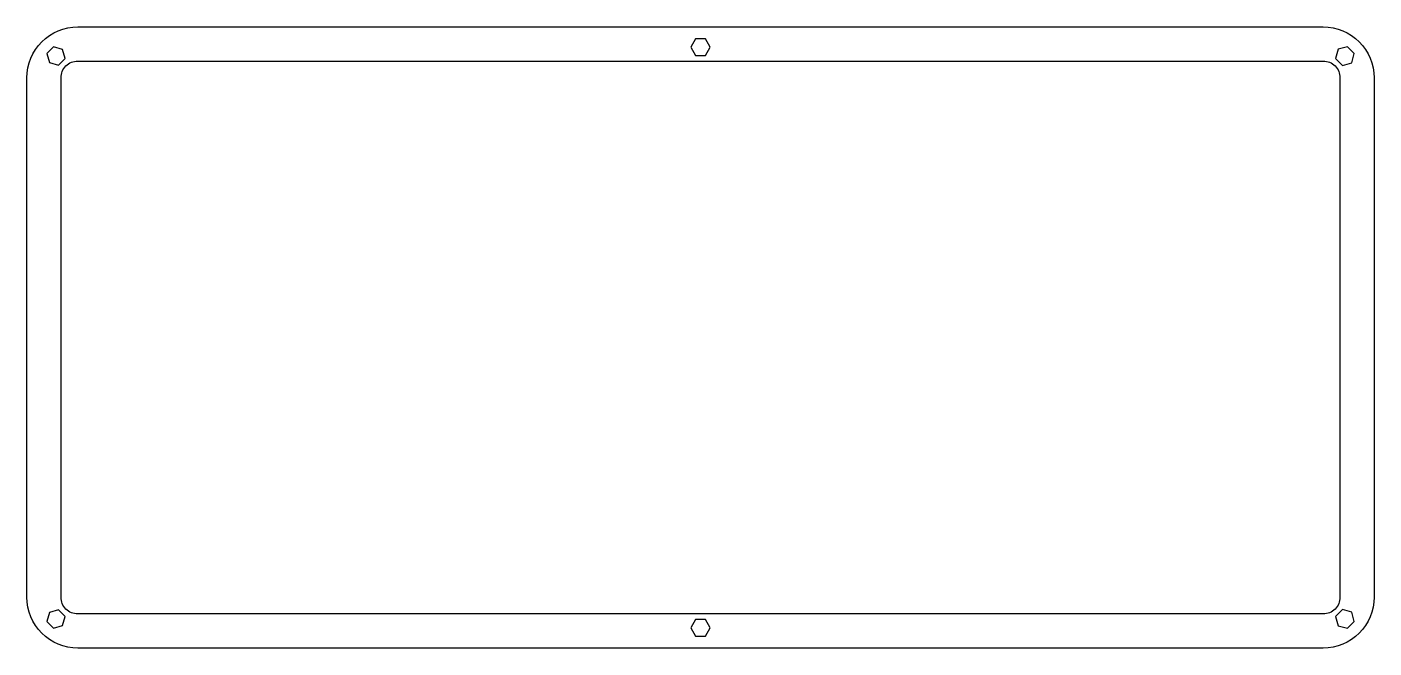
# Model space of a CAD drawing. Header units: millimetres. Extents: x -235 to 7, y -7 to 105.
import ezdxf

# ---------------------------------------------------------------- set-up
doc = ezdxf.new("R2010")
doc.units = ezdxf.units.MM
doc.layers.get('0').update_dxf_attribs({"linetype": 'CONTINUOUS'})

msp = doc.modelspace()

# ---------------------------------------------------------------- linework, layer by layer
for points in [[(-225.5, -6.6, -0.414214), (-234.6, 2.5), (-234.6, 95.5, -0.414214), (-225.5, 104.6), (-2.5, 104.6, -0.414214), (6.6, 95.5), (6.6, 2.5, -0.414214), (-2.5, -6.6)], [(-225.5, -0.5, -0.414214), (-228.5, 2.5), (-228.5, 95.5, -0.414214), (-225.5, 98.5), (-2.5, 98.5, -0.414214), (0.5, 95.5), (0.5, 2.5, -0.414214), (-2.5, -0.5)]]:
    msp.add_lwpolyline(points, format="xyb", close=True)
for points in [[(-113.13, 102.5), (-114.87, 102.5), (-115.73, 101), (-114.87, 99.5), (-113.13, 99.5), (-112.27, 101)], [(-230.57, 98.21), (-228.96, 97.77), (-227.77, 98.96), (-228.21, 100.57), (-229.82, 101.01), (-231.01, 99.82)], [(3.06, 99.84), (1.84, 101.06), (0.16, 100.61), (-0.28, 98.94), (0.94, 97.72), (2.61, 98.16)], [(-227.77, -0.96), (-228.96, 0.23), (-230.57, -0.21), (-231.01, -1.82), (-229.82, -3.01), (-228.21, -2.57)], [(0.94, 0.28), (-0.28, -0.94), (0.16, -2.61), (1.84, -3.06), (3.06, -1.84), (2.61, -0.16)], [(-113.13, -1.5), (-114.87, -1.5), (-115.73, -3), (-114.87, -4.5), (-113.13, -4.5), (-112.27, -3)]]:
    msp.add_lwpolyline(points, close=True)

doc.saveas('drawing.dxf')
